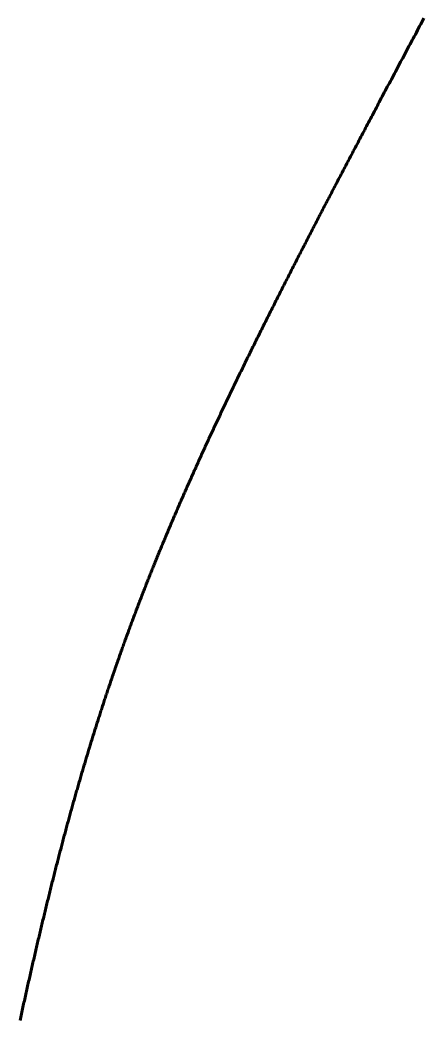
# Model space of a CAD drawing. Header units: millimetres. Extents: x 88 to 97873, y 32 to 55088.
# Drawn here: x 47027 to 47123.9, y 4069.2 to 4309.3 of the extents above; entities that cross this region are included whole.
import ezdxf

# ---------------------------------------------------------------- set-up
doc = ezdxf.new("R2010")
doc.units = ezdxf.units.MM
doc.header["$LTSCALE"] = 0.3

msp = doc.modelspace()

# ---------------------------------------------------------------- linework, layer by layer
at = {"color": 1, "lineweight": 60}
msp.add_lwpolyline([(47123.93, 4309.69), (47123.67, 4309.21), (47123.41, 4308.72), (47123.15, 4308.24), (47122.89, 4307.75), (47122.63, 4307.27), (47122.37, 4306.79), (47122.12, 4306.3), (47121.86, 4305.82), (47121.6, 4305.34), (47121.35, 4304.86), (47121.09, 4304.39), (47120.84, 4303.91), (47120.59, 4303.43), (47120.33, 4302.96), (47120.08, 4302.48), (47119.83, 4302.01), (47119.57, 4301.54), (47119.32, 4301.07), (47119.07, 4300.6), (47118.82, 4300.13), (47118.57, 4299.66), (47118.32, 4299.19), (47118.08, 4298.72), (47117.83, 4298.26), (47117.58, 4297.79), (47117.33, 4297.33), (47117.09, 4296.86), (47116.84, 4296.4), (47116.59, 4295.94), (47116.35, 4295.48), (47116.1, 4295.02), (47115.86, 4294.56), (47115.62, 4294.1), (47115.37, 4293.65), (47115.13, 4293.19), (47114.89, 4292.73), (47114.65, 4292.28), (47114.41, 4291.83), (47114.17, 4291.37), (47113.93, 4290.92), (47113.69, 4290.47), (47113.45, 4290.02), (47113.21, 4289.57), (47112.97, 4289.12), (47112.74, 4288.67), (47112.5, 4288.23), (47112.26, 4287.78), (47112.03, 4287.34), (47111.79, 4286.89), (47111.56, 4286.45), (47111.32, 4286), (47111.09, 4285.56), (47110.86, 4285.12), (47110.62, 4284.68), (47110.39, 4284.24), (47110.16, 4283.8), (47109.93, 4283.37), (47109.7, 4282.93), (47109.47, 4282.49), (47109.24, 4282.06), (47109.01, 4281.62), (47108.78, 4281.19), (47108.55, 4280.76), (47108.32, 4280.32), (47108.1, 4279.89), (47107.87, 4279.46), (47107.64, 4279.03), (47107.42, 4278.6), (47107.19, 4278.18), (47106.97, 4277.75), (47106.74, 4277.32), (47106.52, 4276.9), (47106.29, 4276.47), (47106.07, 4276.05), (47105.85, 4275.62), (47105.63, 4275.2), (47105.41, 4274.78), (47105.18, 4274.36), (47104.96, 4273.94), (47104.74, 4273.52), (47104.52, 4273.1), (47104.3, 4272.68), (47104.09, 4272.27), (47103.87, 4271.85), (47103.65, 4271.43), (47103.43, 4271.02), (47103.22, 4270.6), (47103, 4270.19), (47102.78, 4269.78), (47102.57, 4269.37), (47102.35, 4268.96), (47102.14, 4268.54), (47101.92, 4268.14), (47101.71, 4267.73), (47101.5, 4267.32), (47101.29, 4266.91), (47101.07, 4266.5), (47100.86, 4266.1), (47100.65, 4265.69), (47100.44, 4265.29), (47100.23, 4264.88), (47100.02, 4264.48), (47099.81, 4264.08), (47099.6, 4263.68), (47099.39, 4263.27), (47099.19, 4262.87), (47098.98, 4262.47), (47098.77, 4262.08), (47098.56, 4261.68), (47098.36, 4261.28), (47098.15, 4260.88), (47097.95, 4260.49), (47097.74, 4260.09), (47097.54, 4259.7), (47097.33, 4259.3), (47097.13, 4258.91), (47096.93, 4258.52), (47096.72, 4258.12), (47096.52, 4257.73), (47096.32, 4257.34), (47096.12, 4256.95), (47095.92, 4256.56), (47095.72, 4256.17), (47095.52, 4255.78), (47095.32, 4255.4), (47095.12, 4255.01), (47094.92, 4254.62), (47094.72, 4254.24), (47094.52, 4253.85), (47094.33, 4253.47), (47094.13, 4253.09), (47093.93, 4252.7), (47093.74, 4252.32), (47093.54, 4251.94), (47093.35, 4251.56), (47093.15, 4251.18), (47092.96, 4250.8), (47092.76, 4250.42), (47092.57, 4250.04), (47092.38, 4249.66), (47092.18, 4249.28), (47091.99, 4248.91), (47091.8, 4248.53), (47091.61, 4248.16), (47091.42, 4247.78), (47091.23, 4247.41), (47091.04, 4247.03), (47090.85, 4246.66), (47090.66, 4246.29), (47090.47, 4245.92), (47090.28, 4245.55), (47090.09, 4245.18), (47089.91, 4244.81), (47089.72, 4244.44), (47089.53, 4244.07), (47089.35, 4243.7), (47089.16, 4243.33), (47088.97, 4242.96), (47088.79, 4242.6), (47088.6, 4242.23), (47088.42, 4241.87), (47088.24, 4241.5), (47088.05, 4241.14), (47087.87, 4240.77), (47087.69, 4240.41), (47087.5, 4240.05), (47087.32, 4239.69), (47087.14, 4239.32), (47086.96, 4238.96), (47086.78, 4238.6), (47086.6, 4238.24), (47086.42, 4237.88), (47086.24, 4237.53), (47086.06, 4237.17), (47085.88, 4236.81), (47085.7, 4236.45), (47085.53, 4236.1), (47085.35, 4235.74), (47085.17, 4235.39), (47084.99, 4235.03), (47084.82, 4234.68), (47084.64, 4234.32), (47084.47, 4233.97), (47084.29, 4233.62), (47084.12, 4233.26), (47083.94, 4232.91), (47083.77, 4232.56), (47083.6, 4232.21), (47083.42, 4231.86), (47083.25, 4231.51), (47083.08, 4231.16), (47082.9, 4230.81), (47082.73, 4230.46), (47082.56, 4230.12), (47082.39, 4229.77), (47082.22, 4229.42), (47082.05, 4229.08), (47081.88, 4228.73), (47081.71, 4228.38), (47081.54, 4228.04), (47081.37, 4227.69), (47081.2, 4227.35), (47081.04, 4227.01), (47080.87, 4226.66), (47080.7, 4226.32), (47080.54, 4225.98), (47080.37, 4225.64), (47080.2, 4225.3), (47080.04, 4224.96), (47079.87, 4224.62), (47079.71, 4224.28), (47079.54, 4223.94), (47079.38, 4223.6), (47079.21, 4223.26), (47079.05, 4222.92), (47078.89, 4222.59), (47078.72, 4222.25), (47078.56, 4221.91), (47078.4, 4221.58), (47078.24, 4221.24), (47078.08, 4220.9), (47077.92, 4220.57), (47077.76, 4220.23), (47077.6, 4219.9), (47077.44, 4219.57), (47077.28, 4219.23), (47077.12, 4218.9), (47076.96, 4218.57), (47076.8, 4218.24), (47076.64, 4217.91), (47076.48, 4217.57), (47076.33, 4217.24), (47076.17, 4216.91), (47076.01, 4216.58), (47075.86, 4216.25), (47075.7, 4215.92), (47075.54, 4215.6), (47075.39, 4215.27), (47075.23, 4214.94), (47075.08, 4214.61), (47074.92, 4214.28), (47074.77, 4213.96), (47074.62, 4213.63), (47074.46, 4213.31), (47074.31, 4212.98), (47074.16, 4212.65), (47074, 4212.33), (47073.85, 4212), (47073.7, 4211.68), (47073.55, 4211.36), (47073.4, 4211.03), (47073.25, 4210.71), (47073.1, 4210.39), (47072.95, 4210.06), (47072.8, 4209.74), (47072.65, 4209.42), (47072.5, 4209.1), (47072.35, 4208.78), (47072.2, 4208.46), (47072.05, 4208.14), (47071.91, 4207.82), (47071.76, 4207.5), (47071.61, 4207.18), (47071.47, 4206.86), (47071.32, 4206.54), (47071.17, 4206.22), (47071.03, 4205.9), (47070.88, 4205.59), (47070.74, 4205.27), (47070.59, 4204.95), (47070.45, 4204.64), (47070.3, 4204.32), (47070.16, 4204), (47070.01, 4203.69), (47069.87, 4203.37), (47069.73, 4203.06), (47069.59, 4202.74), (47069.44, 4202.43), (47069.3, 4202.11), (47069.16, 4201.8), (47069.02, 4201.48), (47068.88, 4201.17), (47068.74, 4200.86), (47068.6, 4200.54), (47068.46, 4200.23), (47068.32, 4199.92), (47068.18, 4199.61), (47068.04, 4199.29), (47067.9, 4198.98), (47067.76, 4198.67), (47067.62, 4198.36), (47067.48, 4198.05), (47067.34, 4197.74), (47067.21, 4197.43), (47067.07, 4197.12), (47066.93, 4196.81), (47066.8, 4196.5), (47066.66, 4196.19), (47066.52, 4195.88), (47066.39, 4195.57), (47066.25, 4195.26), (47066.12, 4194.96), (47065.98, 4194.65), (47065.85, 4194.34), (47065.71, 4194.03), (47065.58, 4193.72), (47065.45, 4193.42), (47065.31, 4193.11), (47065.18, 4192.8), (47065.05, 4192.5), (47064.91, 4192.19), (47064.78, 4191.88), (47064.65, 4191.58), (47064.52, 4191.27), (47064.39, 4190.97), (47064.25, 4190.66), (47064.12, 4190.36), (47063.99, 4190.05), (47063.86, 4189.75), (47063.73, 4189.44), (47063.6, 4189.14), (47063.47, 4188.83), (47063.34, 4188.53), (47063.21, 4188.23), (47063.09, 4187.92), (47062.96, 4187.62), (47062.83, 4187.32), (47062.7, 4187.01), (47062.57, 4186.71), (47062.45, 4186.41), (47062.32, 4186.11), (47062.19, 4185.8), (47062.07, 4185.5), (47061.94, 4185.2), (47061.81, 4184.9), (47061.69, 4184.6), (47061.56, 4184.29), (47061.44, 4183.99), (47061.31, 4183.69), (47061.19, 4183.39), (47061.06, 4183.09), (47060.94, 4182.79), (47060.81, 4182.49), (47060.69, 4182.19), (47060.57, 4181.89), (47060.44, 4181.59), (47060.32, 4181.29), (47060.2, 4180.99), (47060.07, 4180.69), (47059.95, 4180.39), (47059.83, 4180.09), (47059.71, 4179.79), (47059.59, 4179.49), (47059.46, 4179.19), (47059.34, 4178.89), (47059.22, 4178.59), (47059.1, 4178.29), (47058.98, 4177.99), (47058.86, 4177.7), (47058.74, 4177.4), (47058.62, 4177.1), (47058.5, 4176.8), (47058.38, 4176.5), (47058.26, 4176.2), (47058.15, 4175.91), (47058.03, 4175.61), (47057.91, 4175.31), (47057.79, 4175.01), (47057.67, 4174.71), (47057.56, 4174.42), (47057.44, 4174.12), (47057.32, 4173.82), (47057.2, 4173.52), (47057.09, 4173.23), (47056.97, 4172.93), (47056.86, 4172.63), (47056.74, 4172.33), (47056.62, 4172.04), (47056.51, 4171.74), (47056.39, 4171.44), (47056.28, 4171.14), (47056.16, 4170.85), (47056.05, 4170.55), (47055.93, 4170.25), (47055.82, 4169.96), (47055.71, 4169.66), (47055.59, 4169.36), (47055.48, 4169.07), (47055.37, 4168.77), (47055.25, 4168.47), (47055.14, 4168.18), (47055.03, 4167.88), (47054.92, 4167.58), (47054.8, 4167.29), (47054.69, 4166.99), (47054.58, 4166.69), (47054.47, 4166.4), (47054.36, 4166.1), (47054.25, 4165.8), (47054.13, 4165.51), (47054.02, 4165.21), (47053.91, 4164.91), (47053.8, 4164.62), (47053.69, 4164.32), (47053.58, 4164.02), (47053.47, 4163.73), (47053.36, 4163.43), (47053.25, 4163.13), (47053.14, 4162.84), (47053.04, 4162.54), (47052.93, 4162.24), (47052.82, 4161.95), (47052.71, 4161.65), (47052.6, 4161.35), (47052.49, 4161.06), (47052.39, 4160.76), (47052.28, 4160.46), (47052.17, 4160.17), (47052.06, 4159.87), (47051.96, 4159.57), (47051.85, 4159.28), (47051.74, 4158.98), (47051.64, 4158.68), (47051.53, 4158.38), (47051.42, 4158.09), (47051.32, 4157.79), (47051.21, 4157.49), (47051.11, 4157.19), (47051, 4156.9), (47050.9, 4156.6), (47050.79, 4156.3), (47050.69, 4156), (47050.58, 4155.71), (47050.48, 4155.41), (47050.37, 4155.11), (47050.27, 4154.81), (47050.17, 4154.52), (47050.06, 4154.22), (47049.96, 4153.92), (47049.86, 4153.62), (47049.75, 4153.32), (47049.65, 4153.02), (47049.55, 4152.72), (47049.44, 4152.43), (47049.34, 4152.13), (47049.24, 4151.83), (47049.14, 4151.53), (47049.03, 4151.23), (47048.93, 4150.93), (47048.83, 4150.63), (47048.73, 4150.33), (47048.63, 4150.03), (47048.53, 4149.73), (47048.43, 4149.43), (47048.32, 4149.13), (47048.22, 4148.83), (47048.12, 4148.53), (47048.02, 4148.23), (47047.92, 4147.93), (47047.82, 4147.63), (47047.72, 4147.33), (47047.62, 4147.03), (47047.52, 4146.73), (47047.42, 4146.43), (47047.32, 4146.13), (47047.22, 4145.82), (47047.13, 4145.52), (47047.03, 4145.22), (47046.93, 4144.92), (47046.83, 4144.62), (47046.73, 4144.31), (47046.63, 4144.01), (47046.53, 4143.71), (47046.44, 4143.41), (47046.34, 4143.1), (47046.24, 4142.8), (47046.14, 4142.5), (47046.05, 4142.19), (47045.95, 4141.89), (47045.85, 4141.59), (47045.75, 4141.28), (47045.66, 4140.98), (47045.56, 4140.67), (47045.46, 4140.37), (47045.37, 4140.06), (47045.27, 4139.76), (47045.17, 4139.45), (47045.08, 4139.15), (47044.98, 4138.84), (47044.89, 4138.54), (47044.79, 4138.23), (47044.7, 4137.92), (47044.6, 4137.62), (47044.5, 4137.31), (47044.41, 4137), (47044.31, 4136.7), (47044.22, 4136.39), (47044.12, 4136.08), (47044.03, 4135.77), (47043.94, 4135.46), (47043.84, 4135.16), (47043.75, 4134.85), (47043.65, 4134.54), (47043.56, 4134.23), (47043.46, 4133.92), (47043.37, 4133.61), (47043.28, 4133.3), (47043.18, 4132.99), (47043.09, 4132.68), (47043, 4132.37), (47042.9, 4132.06), (47042.81, 4131.75), (47042.72, 4131.44), (47042.62, 4131.12), (47042.53, 4130.81), (47042.44, 4130.5), (47042.35, 4130.19), (47042.25, 4129.88), (47042.16, 4129.56), (47042.07, 4129.25), (47041.98, 4128.94), (47041.88, 4128.62), (47041.79, 4128.31), (47041.7, 4127.99), (47041.61, 4127.68), (47041.52, 4127.36), (47041.42, 4127.05), (47041.33, 4126.73), (47041.24, 4126.42), (47041.15, 4126.1), (47041.06, 4125.78), (47040.97, 4125.47), (47040.88, 4125.15), (47040.79, 4124.83), (47040.69, 4124.51), (47040.6, 4124.2), (47040.51, 4123.88), (47040.42, 4123.56), (47040.33, 4123.24), (47040.24, 4122.92), (47040.15, 4122.6), (47040.06, 4122.28), (47039.97, 4121.96), (47039.88, 4121.64), (47039.79, 4121.32), (47039.7, 4121), (47039.61, 4120.68), (47039.52, 4120.35), (47039.43, 4120.03), (47039.34, 4119.71), (47039.25, 4119.38), (47039.16, 4119.06), (47039.07, 4118.74), (47038.98, 4118.41), (47038.9, 4118.09), (47038.81, 4117.76), (47038.72, 4117.44), (47038.63, 4117.11), (47038.54, 4116.79), (47038.45, 4116.46), (47038.36, 4116.13), (47038.27, 4115.81), (47038.18, 4115.48), (47038.1, 4115.15), (47038.01, 4114.82), (47037.92, 4114.49), (47037.83, 4114.16), (47037.74, 4113.83), (47037.65, 4113.5), (47037.57, 4113.17), (47037.48, 4112.84), (47037.39, 4112.51), (47037.3, 4112.18), (47037.21, 4111.85), (47037.13, 4111.52), (47037.04, 4111.18), (47036.95, 4110.85), (47036.86, 4110.52), (47036.78, 4110.18), (47036.69, 4109.85), (47036.6, 4109.51), (47036.51, 4109.18), (47036.43, 4108.84), (47036.34, 4108.51), (47036.25, 4108.17), (47036.16, 4107.83), (47036.08, 4107.49), (47035.99, 4107.16), (47035.9, 4106.82), (47035.81, 4106.48), (47035.73, 4106.14), (47035.64, 4105.8), (47035.55, 4105.46), (47035.47, 4105.12), (47035.38, 4104.78), (47035.29, 4104.44), (47035.21, 4104.09), (47035.12, 4103.75), (47035.03, 4103.41), (47034.95, 4103.07), (47034.86, 4102.72), (47034.77, 4102.38), (47034.69, 4102.03), (47034.6, 4101.69), (47034.51, 4101.34), (47034.43, 4100.99), (47034.34, 4100.65), (47034.25, 4100.3), (47034.17, 4099.95), (47034.08, 4099.6), (47034, 4099.26), (47033.91, 4098.91), (47033.82, 4098.56), (47033.74, 4098.21), (47033.65, 4097.86), (47033.56, 4097.5), (47033.48, 4097.15), (47033.39, 4096.8), (47033.31, 4096.45), (47033.22, 4096.09), (47033.13, 4095.74), (47033.05, 4095.38), (47032.96, 4095.03), (47032.88, 4094.67), (47032.79, 4094.32), (47032.7, 4093.96), (47032.62, 4093.6), (47032.53, 4093.25), (47032.45, 4092.89), (47032.36, 4092.53), (47032.27, 4092.17), (47032.19, 4091.81), (47032.1, 4091.45), (47032.02, 4091.09), (47031.93, 4090.73), (47031.84, 4090.37), (47031.76, 4090), (47031.67, 4089.64), (47031.59, 4089.28), (47031.5, 4088.91), (47031.41, 4088.55), (47031.33, 4088.18), (47031.24, 4087.82), (47031.16, 4087.45), (47031.07, 4087.08), (47030.99, 4086.72), (47030.9, 4086.35), (47030.81, 4085.98), (47030.73, 4085.61), (47030.64, 4085.24), (47030.56, 4084.87), (47030.47, 4084.5), (47030.38, 4084.12), (47030.3, 4083.75), (47030.21, 4083.38), (47030.13, 4083.01), (47030.04, 4082.63), (47029.95, 4082.26), (47029.87, 4081.88), (47029.78, 4081.51), (47029.7, 4081.13), (47029.61, 4080.75), (47029.52, 4080.37), (47029.44, 4079.99), (47029.35, 4079.62), (47029.27, 4079.24), (47029.18, 4078.86), (47029.09, 4078.47), (47029.01, 4078.09), (47028.92, 4077.71), (47028.84, 4077.33), (47028.75, 4076.94), (47028.66, 4076.56), (47028.58, 4076.17), (47028.49, 4075.79), (47028.4, 4075.4), (47028.32, 4075.02), (47028.23, 4074.63), (47028.15, 4074.24), (47028.06, 4073.85), (47027.97, 4073.46), (47027.89, 4073.07), (47027.8, 4072.68), (47027.71, 4072.29), (47027.63, 4071.9), (47027.54, 4071.5), (47027.45, 4071.11), (47027.37, 4070.72), (47027.28, 4070.32), (47027.19, 4069.93), (47027.11, 4069.53), (47027.02, 4069.13)], dxfattribs=at)

doc.saveas('drawing.dxf')
